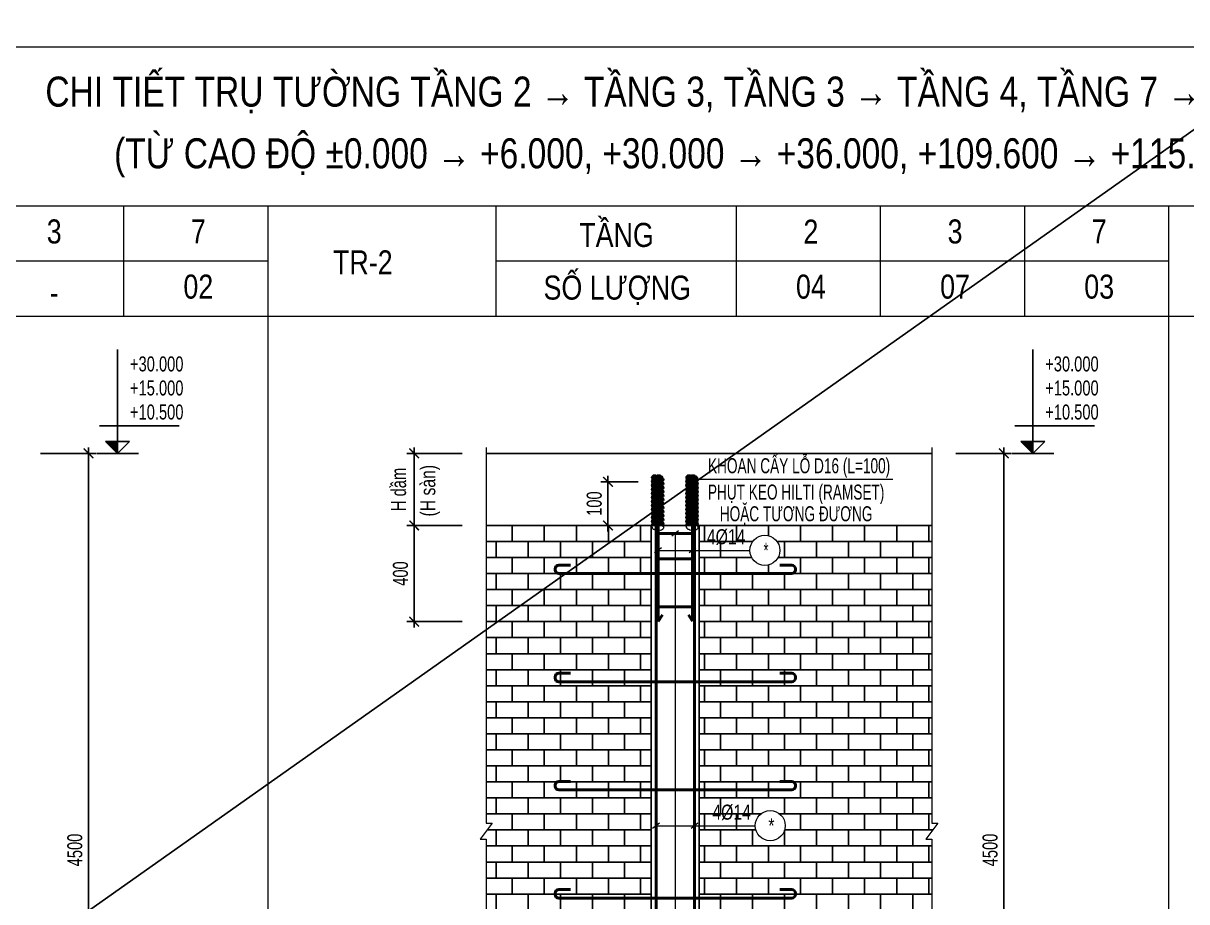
# Model space of a CAD drawing. Header units: millimetres. Extents: x 0 to 84100, y 0 to 158663.
# Drawn here: x 5056 to 9899, y 3800 to 7455 of the extents above; entities that cross this region are included whole.
import ezdxf
from ezdxf.enums import TextEntityAlignment as Align

# ---------------------------------------------------------------- set-up
doc = ezdxf.new("R2010")
doc.units = ezdxf.units.MM
doc.header["$LTSCALE"] = 800
doc.header["$MEASUREMENT"] = 0
doc.layers.get('DEFPOINTS').update_dxf_attribs({"color": 87})
for name, color, linetype in [('CDC.02.DIM', 1, 'Continuous'), ('CDC.03.BORDER', 3, 'Continuous'), ('CDC.06.TEXT', 2, 'Continuous'), ('CDC.10.HATCH', 9, 'Continuous')]:
    doc.layers.add(name, color=color, linetype=linetype)
for name, color, linetype, lineweight in [('CDC.05.STEEL', 4, 'Continuous', 50), ('CDC.11.NOTE', 8, 'Continuous', 18), ('CDC.14.STEELNUM', 9, 'Continuous', 18)]:
    doc.layers.add(name, color=color, linetype=linetype, lineweight=lineweight)
doc.layers.add('KCS_Plotter', color=11, linetype='Continuous', plot=False)
doc.styles.add('KC_BIGTEXT', font='arial.ttf', dxfattribs={"width": 0.7})
doc.styles.add('KC_SMTEXT', font='arial.ttf', dxfattribs={"width": 0.7})
doc.styles.add('KCS_SMTEXT', font='arial.ttf', dxfattribs={"width": 0.7})
doc.dimstyles.new('KCS_DIM25', dxfattribs={"dimtxt": 62.5, "dimasz": 40, "dimexe": 30, "dimexo": 0, "dimgap": 25, "dimtad": 1, "dimdec": 0, "dimzin": 13, "dimdsep": 46, "dimtxsty": 'KCS_SMTEXT', "dimblk": 'ARCHTICK', "dimcen": 0, "dimdle": 25, "dimclrd": 1, "dimclre": 1, "dimclrt": 2, "dimadec": 0, "dimazin": 0, "dimtfac": 1, "dimtdec": 0, "dimtix": 1, "dimtmove": 2, "dimatfit": 3, "dimfxl": 1, "dimtolj": 1, "dimtzin": 13, "dimarcsym": 0})

# ---------------------------------------------------------------- blocks, each defined once
blk = doc.blocks.new('COS_CD')
at = {"layer": 'CDC.10.HATCH'}
blk.add_hatch(color=256, dxfattribs=at).paths.add_polyline_path([(37.5, 50), (87.5, 0), (87.5, 50)])
at = {"layer": 'CDC.02.DIM'}
for p, q in [((37.5, 50), (137.5, 50)), ((87.5, 0), (37.5, 50)), ((87.5, 0), (87.5, 50)), ((87.5, 0), (137.5, 50)), ((0, 0), (175, 0))]:
    blk.add_line(p, q, dxfattribs=at)
blk = doc.blocks.new('_ArchTick')
at = {"color": 0, "linetype": 'ByBlock', "const_width": 0.15}
blk.add_lwpolyline([(-0.5, -0.5), (0.5, 0.5)], dxfattribs=at)
blk = doc.blocks.new('*D638')
at = {"layer": 'CDC.02.DIM', "color": 1, "lineweight": -2, "ltscale": 0.5, "transparency": 16777216}
for p, q in [((5327.2, 2340.2), (5327.2, 5690.2)), ((5127.2, 5665.2), (5357.2, 5665.2)), ((5127.2, 2365.2), (5357.2, 2365.2))]:
    blk.add_line(p, q, dxfattribs=at)
at = {"layer": 'DEFPOINTS', "color": 0, "ltscale": 0.5, "transparency": 16777216}
for p in [(5127.2, 5665.2), (5327.2, 5665.2), (5127.2, 2365.2)]:
    blk.add_point(p, dxfattribs=at)
at = {"layer": 'CDC.02.DIM', "color": 1, "lineweight": -2, "ltscale": 0.5, "transparency": 16777216, "xscale": 40, "yscale": 40, "zscale": 40}
for p, rotation in [((5327.2, 5665.2), 90), ((5327.2, 2365.2), 270)]:
    blk.add_blockref('_ArchTick', p, dxfattribs=dict(at, rotation=rotation))
at = {"layer": 'CDC.02.DIM', "color": 2, "ltscale": 0.5, "transparency": 16777216, "insert": (5270.3, 4015.2), "char_height": 62.5, "attachment_point": 5, "rotation": 90, "style": 'KCS_SMTEXT'}
blk.add_mtext('\\A1;{\\C7;4500}', dxfattribs=at)
blk = doc.blocks.new('*D664')
at = {"layer": 'CDC.02.DIM', "color": 1, "lineweight": -2, "ltscale": 0.5, "transparency": 16777216}
for p, q in [((7489.4, 5340.2), (7489.4, 5572.2)), ((7615, 5547.2), (7459.4, 5547.2)), ((7615, 5365.2), (7459.4, 5365.2))]:
    blk.add_line(p, q, dxfattribs=at)
at = {"layer": 'DEFPOINTS', "color": 0, "ltscale": 0.5, "transparency": 16777216}
for p in [(7489.4, 5547.2), (7615, 5547.2), (7615, 5365.2)]:
    blk.add_point(p, dxfattribs=at)
at = {"layer": 'CDC.02.DIM', "color": 1, "lineweight": -2, "ltscale": 0.5, "transparency": 16777216, "xscale": 40, "yscale": 40, "zscale": 40}
for p, rotation in [((7489.4, 5547.2), 90), ((7489.4, 5365.2), 270)]:
    blk.add_blockref('_ArchTick', p, dxfattribs=dict(at, rotation=rotation))
at = {"layer": 'CDC.02.DIM', "color": 2, "ltscale": 0.5, "transparency": 16777216, "insert": (7432.5, 5456.2), "char_height": 62.5, "attachment_point": 5, "rotation": 90, "style": 'KCS_SMTEXT'}
blk.add_mtext('\\A1;{\\C7;100}', dxfattribs=at)
blk = doc.blocks.new('*D671')
at = {"layer": 'CDC.02.DIM', "color": 1, "lineweight": -2, "ltscale": 0.5, "transparency": 16777216}
for p, q in [((6682.8, 5690.2), (6682.8, 5340.2)), ((6882.8, 5665.2), (6652.8, 5665.2)), ((6882.8, 5365.2), (6652.8, 5365.2))]:
    blk.add_line(p, q, dxfattribs=at)
at = {"layer": 'DEFPOINTS', "color": 0, "ltscale": 0.5, "transparency": 16777216}
for p in [(6882.8, 5665.2), (6682.8, 5365.2), (6882.8, 5365.2)]:
    blk.add_point(p, dxfattribs=at)
at = {"layer": 'CDC.02.DIM', "color": 1, "lineweight": -2, "ltscale": 0.5, "transparency": 16777216, "xscale": 40, "yscale": 40, "zscale": 40}
for p, rotation in [((6682.8, 5665.2), 90), ((6682.8, 5365.2), 270)]:
    blk.add_blockref('_ArchTick', p, dxfattribs=dict(at, rotation=rotation))
at = {"layer": 'CDC.02.DIM', "color": 2, "ltscale": 0.5, "transparency": 16777216, "insert": (6618.3, 5515.2), "char_height": 62.5, "attachment_point": 5, "rotation": 90, "style": 'KCS_SMTEXT'}
blk.add_mtext('\\A1;H dầm', dxfattribs=at)
blk = doc.blocks.new('*D672')
at = {"layer": 'CDC.02.DIM', "color": 1, "lineweight": -2, "ltscale": 0.5, "transparency": 16777216}
for p, q in [((6682.8, 4940.5), (6682.8, 5390.2)), ((6882.8, 5365.2), (6652.8, 5365.2)), ((6882.8, 4965.5), (6652.8, 4965.5))]:
    blk.add_line(p, q, dxfattribs=at)
at = {"layer": 'DEFPOINTS', "color": 0, "ltscale": 0.5, "transparency": 16777216}
for p in [(6682.8, 5365.2), (6882.8, 5365.2), (6882.8, 4965.5)]:
    blk.add_point(p, dxfattribs=at)
at = {"layer": 'CDC.02.DIM', "color": 1, "lineweight": -2, "ltscale": 0.5, "transparency": 16777216, "xscale": 40, "yscale": 40, "zscale": 40}
for p, rotation in [((6682.8, 5365.2), 90), ((6682.8, 4965.5), 270)]:
    blk.add_blockref('_ArchTick', p, dxfattribs=dict(at, rotation=rotation))
at = {"layer": 'CDC.02.DIM', "color": 2, "ltscale": 0.5, "transparency": 16777216, "insert": (6625.9, 5165.3), "char_height": 62.5, "attachment_point": 5, "rotation": 90, "style": 'KCS_SMTEXT'}
blk.add_mtext('\\A1;400', dxfattribs=at)
blk = doc.blocks.new('*D673')
at = {"layer": 'CDC.02.DIM', "color": 1, "lineweight": -2, "ltscale": 0.5, "transparency": 16777216}
for p, q in [((9137.1, 2340.2), (9137.1, 5690.2)), ((8937.1, 5665.2), (9167.1, 5665.2)), ((8937.1, 2365.2), (9167.1, 2365.2))]:
    blk.add_line(p, q, dxfattribs=at)
at = {"layer": 'DEFPOINTS', "color": 0, "ltscale": 0.5, "transparency": 16777216}
for p in [(8937.1, 5665.2), (9137.1, 5665.2), (8937.1, 2365.2)]:
    blk.add_point(p, dxfattribs=at)
at = {"layer": 'CDC.02.DIM', "color": 1, "lineweight": -2, "ltscale": 0.5, "transparency": 16777216, "xscale": 40, "yscale": 40, "zscale": 40}
for p, rotation in [((9137.1, 5665.2), 90), ((9137.1, 2365.2), 270)]:
    blk.add_blockref('_ArchTick', p, dxfattribs=dict(at, rotation=rotation))
at = {"layer": 'CDC.02.DIM', "color": 2, "ltscale": 0.5, "transparency": 16777216, "insert": (9080.2, 4015.2), "char_height": 62.5, "attachment_point": 5, "rotation": 90, "style": 'KCS_SMTEXT'}
blk.add_mtext('\\A1;{\\C7;4500}', dxfattribs=at)

msp = doc.modelspace()

# ---------------------------------------------------------------- hatches: boundary and pattern name
at = {"layer": 'CDC.10.HATCH'}
h = msp.add_hatch(dxfattribs=at)
h.set_pattern_fill('ANSI31', color=256, scale=33.333333)
h.set_pattern_definition([(45, (-85627.425, 41348.8665), (-2.94627825, 2.94627825), [])])
h.paths.add_polyline_path([(7717.1, 5564.3, 0.520567), (7708.3, 5572.2, 0.520567), (7691.6, 5572.2, 0.520567), (7674.9, 5572.2, 0.520567), (7674.9, 5557.3, 0.520567), (7674.9, 5540.7, 0.520567), (7674.9, 5524, 0.520567), (7674.9, 5507.3, 0.520567), (7674.9, 5490.7, 0.520567), (7674.9, 5474, 0.520567), (7674.9, 5457.3, 0.520567), (7674.9, 5440.7, 0.520567), (7674.9, 5424, 0.520567), (7674.9, 5407.3, 0.520567), (7674.9, 5390.7, 0.520567), (7674.9, 5374, 0.258014), (7670.6, 5365.2), (7718.2, 5365.2, 0.477039), (7717.1, 5380.9, 0.520567), (7717.1, 5397.6, 0.520567), (7717.1, 5414.3, 0.520567), (7717.1, 5430.9, 0.520567), (7717.1, 5447.6, 0.520567), (7717.1, 5464.3, 0.520567), (7717.1, 5480.9, 0.520567), (7717.1, 5497.6, 0.520567), (7717.1, 5514.3, 0.520567), (7717.1, 5530.9, 0.520567), (7717.1, 5547.6, 0.520567)])
h = msp.add_hatch(dxfattribs=at)
h.set_pattern_fill('ANSI31', color=256, scale=33.333333)
h.set_pattern_definition([(45, (-85484.1734, 41348.8665), (-2.94627825, 2.94627825), [])])
h.paths.add_polyline_path([(7860.3, 5564.3, 0.520567), (7851.5, 5572.2, 0.520567), (7834.9, 5572.2, 0.520567), (7818.2, 5572.2, 0.520567), (7818.2, 5557.3, 0.520567), (7818.2, 5540.7, 0.520567), (7818.2, 5524, 0.520567), (7818.2, 5507.3, 0.520567), (7818.2, 5490.7, 0.520567), (7818.2, 5474, 0.520567), (7818.2, 5457.3, 0.520567), (7818.2, 5440.7, 0.520567), (7818.2, 5424, 0.520567), (7818.2, 5407.3, 0.520567), (7818.2, 5390.7, 0.520567), (7818.2, 5374, 0.258014), (7813.9, 5365.2), (7861.4, 5365.2, 0.477039), (7860.3, 5380.9, 0.520567), (7860.3, 5397.6, 0.520567), (7860.3, 5414.3, 0.520567), (7860.3, 5430.9, 0.520567), (7860.3, 5447.6, 0.520567), (7860.3, 5464.3, 0.520567), (7860.3, 5480.9, 0.520567), (7860.3, 5497.6, 0.520567), (7860.3, 5514.3, 0.520567), (7860.3, 5530.9, 0.520567), (7860.3, 5547.6, 0.520567)])
h = msp.add_hatch(dxfattribs=at)
h.set_pattern_fill('AR-B816', color=256, scale=8.333333, style=0)
h.set_pattern_definition([(0, (6957.786, 2365.17), (0, 66.6667), []), (90, (6957.786, 2365.17), (-66.6667, 66.6667), [66.6667, -66.6667])])
h.paths.add_polyline_path([(7669.5, 4715.2), (7284.5, 4715.2, -0.466274), (7269.7, 4732.8, -0.043633), (7269.5, 4735.4), (7269.5, 4730.2, 0.414214), (7284.5, 4715.2), (7669.5, 4715.2), (7669.5, 5165.2), (7284.5, 5165.2, -0.466274), (7269.7, 5182.8, -0.043633), (7269.5, 5185.4), (7269.5, 5180.2, 0.414214), (7284.5, 5165.2), (7669.5, 5165.2), (7669.5, 5365.2), (6982.8, 5365.2), (6982.8, 4126.3), (7007.8, 4126.3), (6957.8, 4059.7), (6982.8, 4059.7), (6982.8, 2365.2), (7669.5, 2365.2), (7669.5, 2465.2), (7284.5, 2465.2, -0.466274), (7269.7, 2482.8, -0.043633), (7269.5, 2485.4), (7269.5, 2480.2, 0.414214), (7284.5, 2465.2), (7669.5, 2465.2), (7669.5, 2915.2), (7284.5, 2915.2, -0.466274), (7269.7, 2932.8, -0.043633), (7269.5, 2935.4), (7269.5, 2930.2, 0.414214), (7284.5, 2915.2), (7669.5, 2915.2), (7669.5, 3365.2), (7284.5, 3365.2, -0.466274), (7269.7, 3382.8, -0.043633), (7269.5, 3385.4), (7269.5, 3380.2, 0.414214), (7284.5, 3365.2), (7669.5, 3365.2), (7669.5, 3940.5), (7284.5, 3940.5, -0.466274), (7269.7, 3958.1, -0.043633), (7269.5, 3960.7), (7269.5, 3955.5, 0.414214), (7284.5, 3940.5), (7669.5, 3940.5), (7669.5, 4265.2), (7284.5, 4265.2, -0.466274), (7269.7, 4282.8, -0.043633), (7269.5, 4285.4), (7269.5, 4280.2, 0.414214), (7284.5, 4265.2), (7669.5, 4265.2)])
h.paths.add_polyline_path([(8837.1, 5365.2), (7869.5, 5365.2), (7869.5, 5261.9), (8079.9, 5261.9, -1), (8204.9, 5261.9, -1), (8079.9, 5261.9), (7869.5, 5261.9), (7869.5, 5165.2), (8254.5, 5165.2, 0.466274), (8269.2, 5182.8, 0.466274), (8254.5, 5200.4, -0.414214), (8269.5, 5185.4), (8269.5, 5180.2, -0.414214), (8254.5, 5165.2), (7869.5, 5165.2), (7869.5, 4715.2), (8254.5, 4715.2, 0.466274), (8269.2, 4732.8, 0.043633), (8269.5, 4735.4), (8269.5, 4730.2, -0.414214), (8254.5, 4715.2), (7869.5, 4715.2), (7869.5, 4265.2), (8254.5, 4265.2, 0.466274), (8269.2, 4282.8, 0.043633), (8269.5, 4285.4), (8269.5, 4280.2, -0.414214), (8254.5, 4265.2), (7869.5, 4265.2), (7869.5, 4116.3), (8102.5, 4116.3, -1), (8227.5, 4116.3, -1), (8102.5, 4116.3), (7869.5, 4116.3), (7869.5, 3940.5), (8254.5, 3940.5, 0.466274), (8269.2, 3958.1, 0.466274), (8254.5, 3975.7, -0.414214), (8269.5, 3960.7), (8269.5, 3955.5, -0.414214), (8254.5, 3940.5), (7869.5, 3940.5), (7869.5, 3365.2), (7999, 3365.2), (7999, 3490.7), (8300.3, 3490.7, -1), (8425.3, 3490.7, -1), (8300.3, 3490.7), (7999, 3490.7), (7999, 3365.2), (8254.5, 3365.2, 0.466274), (8269.2, 3382.8, 0.043633), (8269.5, 3385.4), (8269.5, 3380.2, -0.414214), (8254.5, 3365.2), (7869.5, 3365.2), (7869.5, 3167.5), (8186.4, 3167.5, -1), (8311.4, 3167.5, -1), (8186.4, 3167.5), (7869.5, 3167.5), (7869.5, 2915.2), (8254.5, 2915.2, 0.466274), (8269.2, 2932.8, 0.043633), (8269.5, 2935.4), (8269.5, 2930.2, -0.414214), (8254.5, 2915.2), (7869.5, 2915.2), (7869.5, 2599.4), (8079.9, 2599.4, -1), (8204.9, 2599.4, -1), (8079.9, 2599.4), (7869.5, 2599.4), (7869.5, 2465.2), (8254.5, 2465.2, 0.466274), (8269.2, 2482.8, 0.043633), (8269.5, 2485.4), (8269.5, 2480.2, -0.414214), (8254.5, 2465.2), (7869.5, 2465.2), (7869.5, 2365.2), (8837.1, 2365.2), (8837.1, 4059.7), (8812.1, 4059.7), (8862.1, 4126.3), (8837.1, 4126.3)])
h.paths.add_polyline_path([(7404.7, 3844.6), (7534.2, 3844.6), (7534.2, 3749.5), (7404.7, 3749.5)], flags=24)
h.paths.add_polyline_path([(8004.7, 3844.6), (8134.2, 3844.6), (8134.2, 3749.5), (8004.7, 3749.5)], flags=24)
h.paths.add_polyline_path([(7884.4, 5267.7), (8078.2, 5267.7), (8078.2, 5368.7), (7884.4, 5368.7)], flags=9)
h.paths.add_polyline_path([(7884.4, 2605.2), (8078.2, 2605.2), (8078.2, 2706.2), (7884.4, 2706.2)], flags=24)
h.paths.add_polyline_path([(7893.7, 3153.4), (8198.4, 3153.4), (8198.4, 3278.2), (7893.7, 3278.2)], flags=24)
h.paths.add_polyline_path([(8007.6, 3476.7), (8312.3, 3476.7), (8312.3, 3601.4), (8007.6, 3601.4)], flags=24)
h.paths.add_polyline_path([(7907.2, 4122.1), (8101, 4122.1), (8101, 4223), (7907.2, 4223)], flags=24)

# ---------------------------------------------------------------- linework, layer by layer
at = {"layer": 'CDC.02.DIM'}
for p, q in [((5448, 5665.2), (5448, 6097.2)), ((9257.9, 5665.2), (9257.9, 6097.2)), ((5373, 5780.2), (5704.5, 5780.2)), ((9182.9, 5780.2), (9514.4, 5780.2))]:
    msp.add_line(p, q, dxfattribs=at)
at = {"layer": 'CDC.03.BORDER'}
for p, q in [((6982.8, 5665.2), (8837.1, 5665.2)), ((6982.8, 5365.2), (8837.1, 5365.2)), ((7669.5, 5365.2), (7669.5, 2365.2)), ((7869.5, 5365.2), (7869.5, 2365.2))]:
    msp.add_line(p, q, dxfattribs=at)
at = {"layer": 'CDC.05.STEEL'}
for p, q in [((7697.8, 5547.2), (7697.8, 4965.5)), ((7841.1, 5547.2), (7841.1, 4967.1)), ((7689.5, 5227), (7849.5, 5227)), ((7689.5, 5027), (7849.5, 5027)), ((7697.8, 4965.5), (7715.8, 4993.6)), ((7841.1, 4967.1), (7824.2, 4993.6))]:
    msp.add_line(p, q, dxfattribs=at)
at = {"layer": 'CDC.05.STEEL', "color": 4}
msp.add_line((7689.5, 5331.8), (7849.5, 5331.8), dxfattribs=at)
at = {"layer": 'CDC.05.STEEL'}
for points in [[(7689.5, 5365.2), (7689.5, 2365.2)], [(7849.5, 5365.2), (7849.5, 2365.2)]]:
    msp.add_lwpolyline(points, dxfattribs=at)
for points in [[(7333.8, 5200.4), (7284.5, 5200.4, 0.414214), (7269.5, 5185.4), (7269.5, 5180.2, 0.414214), (7284.5, 5165.2), (8254.5, 5165.2, 0.414214), (8269.5, 5180.2), (8269.5, 5185.4, 0.414214), (8254.5, 5200.4), (8205.1, 5200.4)], [(7333.8, 4750.4), (7284.5, 4750.4, 0.414214), (7269.5, 4735.4), (7269.5, 4730.2, 0.414214), (7284.5, 4715.2), (8254.5, 4715.2, 0.414214), (8269.5, 4730.2), (8269.5, 4735.4, 0.414214), (8254.5, 4750.4), (8205.1, 4750.4)], [(7333.8, 4300.4), (7284.5, 4300.4, 0.414214), (7269.5, 4285.4), (7269.5, 4280.2, 0.414214), (7284.5, 4265.2), (8254.5, 4265.2, 0.414214), (8269.5, 4280.2), (8269.5, 4285.4, 0.414214), (8254.5, 4300.4), (8205.1, 4300.4)], [(7333.8, 3850.4), (7284.5, 3850.4, 0.414214), (7269.5, 3835.4), (7269.5, 3830.2, 0.414214), (7284.5, 3815.2), (8254.5, 3815.2, 0.414214), (8269.5, 3830.2), (8269.5, 3835.4, 0.414214), (8254.5, 3850.4), (8205.1, 3850.4)]]:
    msp.add_lwpolyline(points, format="xyb", dxfattribs=at)
at = {"layer": 'CDC.11.NOTE', "color": 2}
for p, q in [((16923, 7354.7), (2323, 7354.7)), ((5473, 6695.8), (5473, 6236.8)), ((6073, 6695.8), (6073, 454.7)), ((7023, 6695.8), (7023, 6236.8)), ((8023, 6695.8), (8023, 6236.8)), ((8623, 6695.8), (8623, 6236.8)), ((9223, 6695.8), (9223, 6236.8)), ((9823, 6695.8), (9823, 454.7))]:
    msp.add_line(p, q, dxfattribs=at)
at = {"layer": 'CDC.11.NOTE'}
for p, q in [((7862.8, 5557.4), (8674.6, 5557.4)), ((7769.5, 5331.8), (7769.5, 2398.5)), ((7697.8, 5261.9), (8079.9, 5261.9)), ((7689.5, 4116.3), (8102.5, 4116.3))]:
    msp.add_line(p, q, dxfattribs=at)
at = {"layer": 'CDC.11.NOTE', "color": 3}
for p, q in [((7783.5, 5342.8), (7755.4, 5320.9)), ((7711.9, 5272.9), (7683.8, 5251)), ((7855.1, 5272.9), (7827, 5251)), ((7703.3, 4127.1), (7675.2, 4105.2)), ((7863.3, 4127.1), (7835.2, 4105.2))]:
    msp.add_line(p, q, dxfattribs=at)
at = {"layer": 'CDC.11.NOTE', "color": 2, "flags": 128}
for points in [[(2323, 6695.8), (16923, 6695.8)], [(3273, 6466.3), (6073, 6466.3)], [(7023, 6466.3), (9823, 6466.3)], [(2323, 6236.8), (16923, 6236.8)]]:
    msp.add_lwpolyline(points, dxfattribs=at)
at = {"layer": 'CDC.11.NOTE'}
for points in [[(6982.8, 5690.2), (6982.8, 4126.3), (7007.8, 4126.3), (6957.8, 4059.7), (6982.8, 4059.7), (6982.8, 2040.2)], [(8837.1, 5690.2), (8837.1, 4126.3), (8862.1, 4126.3), (8812.1, 4059.7), (8837.1, 4059.7), (8837.1, 2040.2)]]:
    msp.add_lwpolyline(points, dxfattribs=at)
for points in [[(7674.9, 5572.2, -0.520567), (7691.6, 5572.2, -0.520567), (7708.3, 5572.2, -0.520567), (7717.1, 5564.3, -0.520567), (7717.1, 5547.6, -0.520567), (7717.1, 5530.9, -0.520567), (7717.1, 5514.3, -0.520567), (7717.1, 5497.6, -0.520567), (7717.1, 5480.9, -0.520567), (7717.1, 5464.3, -0.520567), (7717.1, 5447.6, -0.520567), (7717.1, 5430.9, -0.520567), (7717.1, 5414.3, -0.520567), (7717.1, 5397.6, -0.520567), (7717.1, 5380.9, -0.520567), (7717.1, 5364.3, -0.520567), (7716.1, 5348.5, -0.520567), (7699.5, 5348.5, -0.520567), (7682.8, 5348.5, -0.520567), (7674.9, 5357.3, -0.520567), (7674.9, 5374, -0.520567), (7674.9, 5390.7, -0.520567), (7674.9, 5407.3, -0.520567), (7674.9, 5424, -0.520567), (7674.9, 5440.7, -0.520567), (7674.9, 5457.3, -0.520567), (7674.9, 5474, -0.520567), (7674.9, 5490.7, -0.520567), (7674.9, 5507.3, -0.520567), (7674.9, 5524, -0.520567), (7674.9, 5540.7, -0.520567), (7674.9, 5557.3, -0.520567)], [(7818.2, 5572.2, -0.520567), (7834.9, 5572.2, -0.520567), (7851.5, 5572.2, -0.520567), (7860.3, 5564.3, -0.520567), (7860.3, 5547.6, -0.520567), (7860.3, 5530.9, -0.520567), (7860.3, 5514.3, -0.520567), (7860.3, 5497.6, -0.520567), (7860.3, 5480.9, -0.520567), (7860.3, 5464.3, -0.520567), (7860.3, 5447.6, -0.520567), (7860.3, 5430.9, -0.520567), (7860.3, 5414.3, -0.520567), (7860.3, 5397.6, -0.520567), (7860.3, 5380.9, -0.520567), (7860.3, 5364.3, -0.520567), (7859.4, 5348.5, -0.520567), (7842.7, 5348.5, -0.520567), (7826.1, 5348.5, -0.520567), (7818.2, 5357.3, -0.520567), (7818.2, 5374, -0.520567), (7818.2, 5390.7, -0.520567), (7818.2, 5407.3, -0.520567), (7818.2, 5424, -0.520567), (7818.2, 5440.7, -0.520567), (7818.2, 5457.3, -0.520567), (7818.2, 5474, -0.520567), (7818.2, 5490.7, -0.520567), (7818.2, 5507.3, -0.520567), (7818.2, 5524, -0.520567), (7818.2, 5540.7, -0.520567), (7818.2, 5557.3, -0.520567)]]:
    msp.add_lwpolyline(points, format="xyb", close=True, dxfattribs=at)
at = {"layer": 'CDC.14.STEELNUM'}
for centre in [(8142.4, 5261.9), (8165, 4116.3)]:
    msp.add_circle(centre, 62.5, dxfattribs=at)
at = {"layer": 'KCS_Plotter'}
msp.add_line((0, 0), (21025, 14850), dxfattribs=at)

# ---------------------------------------------------------------- block references
at = {"layer": 'CDC.02.DIM'}
for p in [(5360.5, 5665.2), (9170.4, 5665.2)]:
    msp.add_blockref('COS_CD', p, dxfattribs=at)

# ---------------------------------------------------------------- texts
at = {"layer": 'CDC.06.TEXT', "color": 4, "style": 'KC_BIGTEXT', "width": 0.8}
for s, p in [('CHI TIẾT TRỤ TƯỜNG TẦNG 2 → TẦNG 3, TẦNG 3 → TẦNG 4, TẦNG 7 → TẦNG 8', (7824.3, 7175.5)), ('(TỪ CAO ĐỘ %%P0.000 → +6.000, +30.000 → +36.000, +109.600 → +115.600)', (7824.3, 6912.1))]:
    msp.add_text(s, height=125, dxfattribs=at).set_placement(p, align=Align.MIDDLE)
at = {"layer": 'CDC.06.TEXT', "style": 'KC_BIGTEXT', "width": 0.8}
for s, p in [('3', (5184.2, 6588.6)), ('7', (5784.2, 6588.6)), ('TẦNG', (7525.1, 6588.6)), ('2', (8334.2, 6588.6)), ('3', (8934.2, 6588.6)), ('7', (9534.2, 6588.6)), ('TR-2', (6468.9, 6460.7)), ('02', (5784.2, 6359.1)), ('SỐ LƯỢNG', (7527.9, 6359.1)), ('04', (8334.2, 6359.1)), ('07', (8934.2, 6359.1)), ('03', (9534.2, 6359.1)), ('-', (5184.2, 6334.1))]:
    msp.add_text(s, height=100, dxfattribs=at).set_placement(p, align=Align.MIDDLE)
at = {"layer": 'CDC.06.TEXT', "color": 2, "style": 'KC_SMTEXT', "width": 0.7}
for s, p in [('+30.000', (5722.3, 6006.2)), ('+30.000', (9532.1, 6006.2)), ('+15.000', (5722.3, 5906.2)), ('+15.000', (9532.1, 5906.2)), ('+10.500', (5722.3, 5806.2)), ('+10.500', (9532.1, 5806.2))]:
    msp.add_text(s, height=62.5, dxfattribs=at).set_placement(p, align=Align.RIGHT)
at = {"layer": 'CDC.06.TEXT', "style": 'KC_SMTEXT'}
for s, width, p in [('KHOAN CẤY LỖ D16 (L=100)', 0.65, (8285, 5582.6)), ('PHỤT KEO HILTI (RAMSET)', 0.65, (8272.6, 5473.1)), ('HOẶC TƯƠNG ĐƯƠNG', 0.65, (8272.6, 5382.8)), ('4%%C14', 0.75, (7981.3, 5287.1)), ('4%%C14', 0.75, (8004.1, 4141.4))]:
    msp.add_text(s, height=62.5, dxfattribs=dict(at, width=width)).set_placement(p, align=Align.CENTER)
at = {"layer": 'CDC.06.TEXT', "style": 'KC_SMTEXT', "width": 0.75}
msp.add_text('(H sàn)', height=62.5, rotation=90, dxfattribs=at).set_placement((6770.8, 5510), align=Align.CENTER)
at = {"layer": 'CDC.14.STEELNUM', "color": 2, "style": 'KC_SMTEXT'}
for width, p in [(0.6, (8147.3, 5261.9)), (0.75, (8169.8, 4116.3))]:
    msp.add_text('*', height=62.5, dxfattribs=dict(at, width=width)).set_placement(p, align=Align.MIDDLE_CENTER)

# ---------------------------------------------------------------- dimensions: what is measured, and where the dimension line sits
at = {"layer": 'CDC.02.DIM', "ltscale": 0.5}
for base, p1, p2, text, picture, middle in [((5327.2, 5665.2), (5127.2, 2365.2), (5127.2, 5665.2), '{\\C7;4500}', '*D638', (5270.3, 4015.2)), ((6682.8, 5365.2), (6882.8, 5665.2), (6882.8, 5365.2), 'H dầm', '*D671', (6618.3, 5515.2)), ((9137.1, 5665.2), (8937.1, 2365.2), (8937.1, 5665.2), '{\\C7;4500}', '*D673', (9080.2, 4015.2)), ((7489.4, 5547.2), (7615, 5365.2), (7615, 5547.2), '{\\C7;100}', '*D664', (7432.5, 5456.2))]:
    dim = msp.add_linear_dim(base=base, p1=p1, p2=p2, angle=90, text=text, dimstyle='KCS_DIM25', dxfattribs=at)
    dim.commit()
    dim.dimension.update_dxf_attribs({"geometry": picture, "text_midpoint": middle})
dim = msp.add_linear_dim(base=(6682.8, 5365.2), p1=(6882.8, 4965.5), p2=(6882.8, 5365.2), angle=90, dimstyle='KCS_DIM25', dxfattribs=at)
dim.commit()
dim.dimension.update_dxf_attribs({"geometry": '*D672', "text_midpoint": (6625.9, 5165.3)})

doc.saveas('drawing.dxf')
